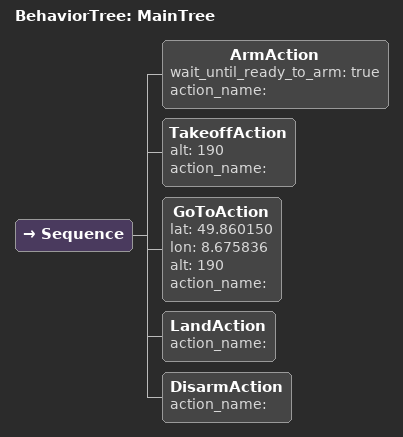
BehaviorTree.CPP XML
<?xml version="1.0" encoding="UTF-8"?>
<root BTCPP_format="4"
      main_tree_to_execute="MainTree">
  <BehaviorTree ID="MainTree">
    <Sequence>
      <ArmAction wait_until_ready_to_arm="true"
           action_name=""/>
      <TakeoffAction alt="190"
               action_name=""/>
      <GoToAction lat="49.860150"
            lon="8.675836"
            alt="190"
            action_name=""/>
      <LandAction action_name=""/>
      <DisarmAction action_name=""/>
    </Sequence>
  </BehaviorTree>

</root>
